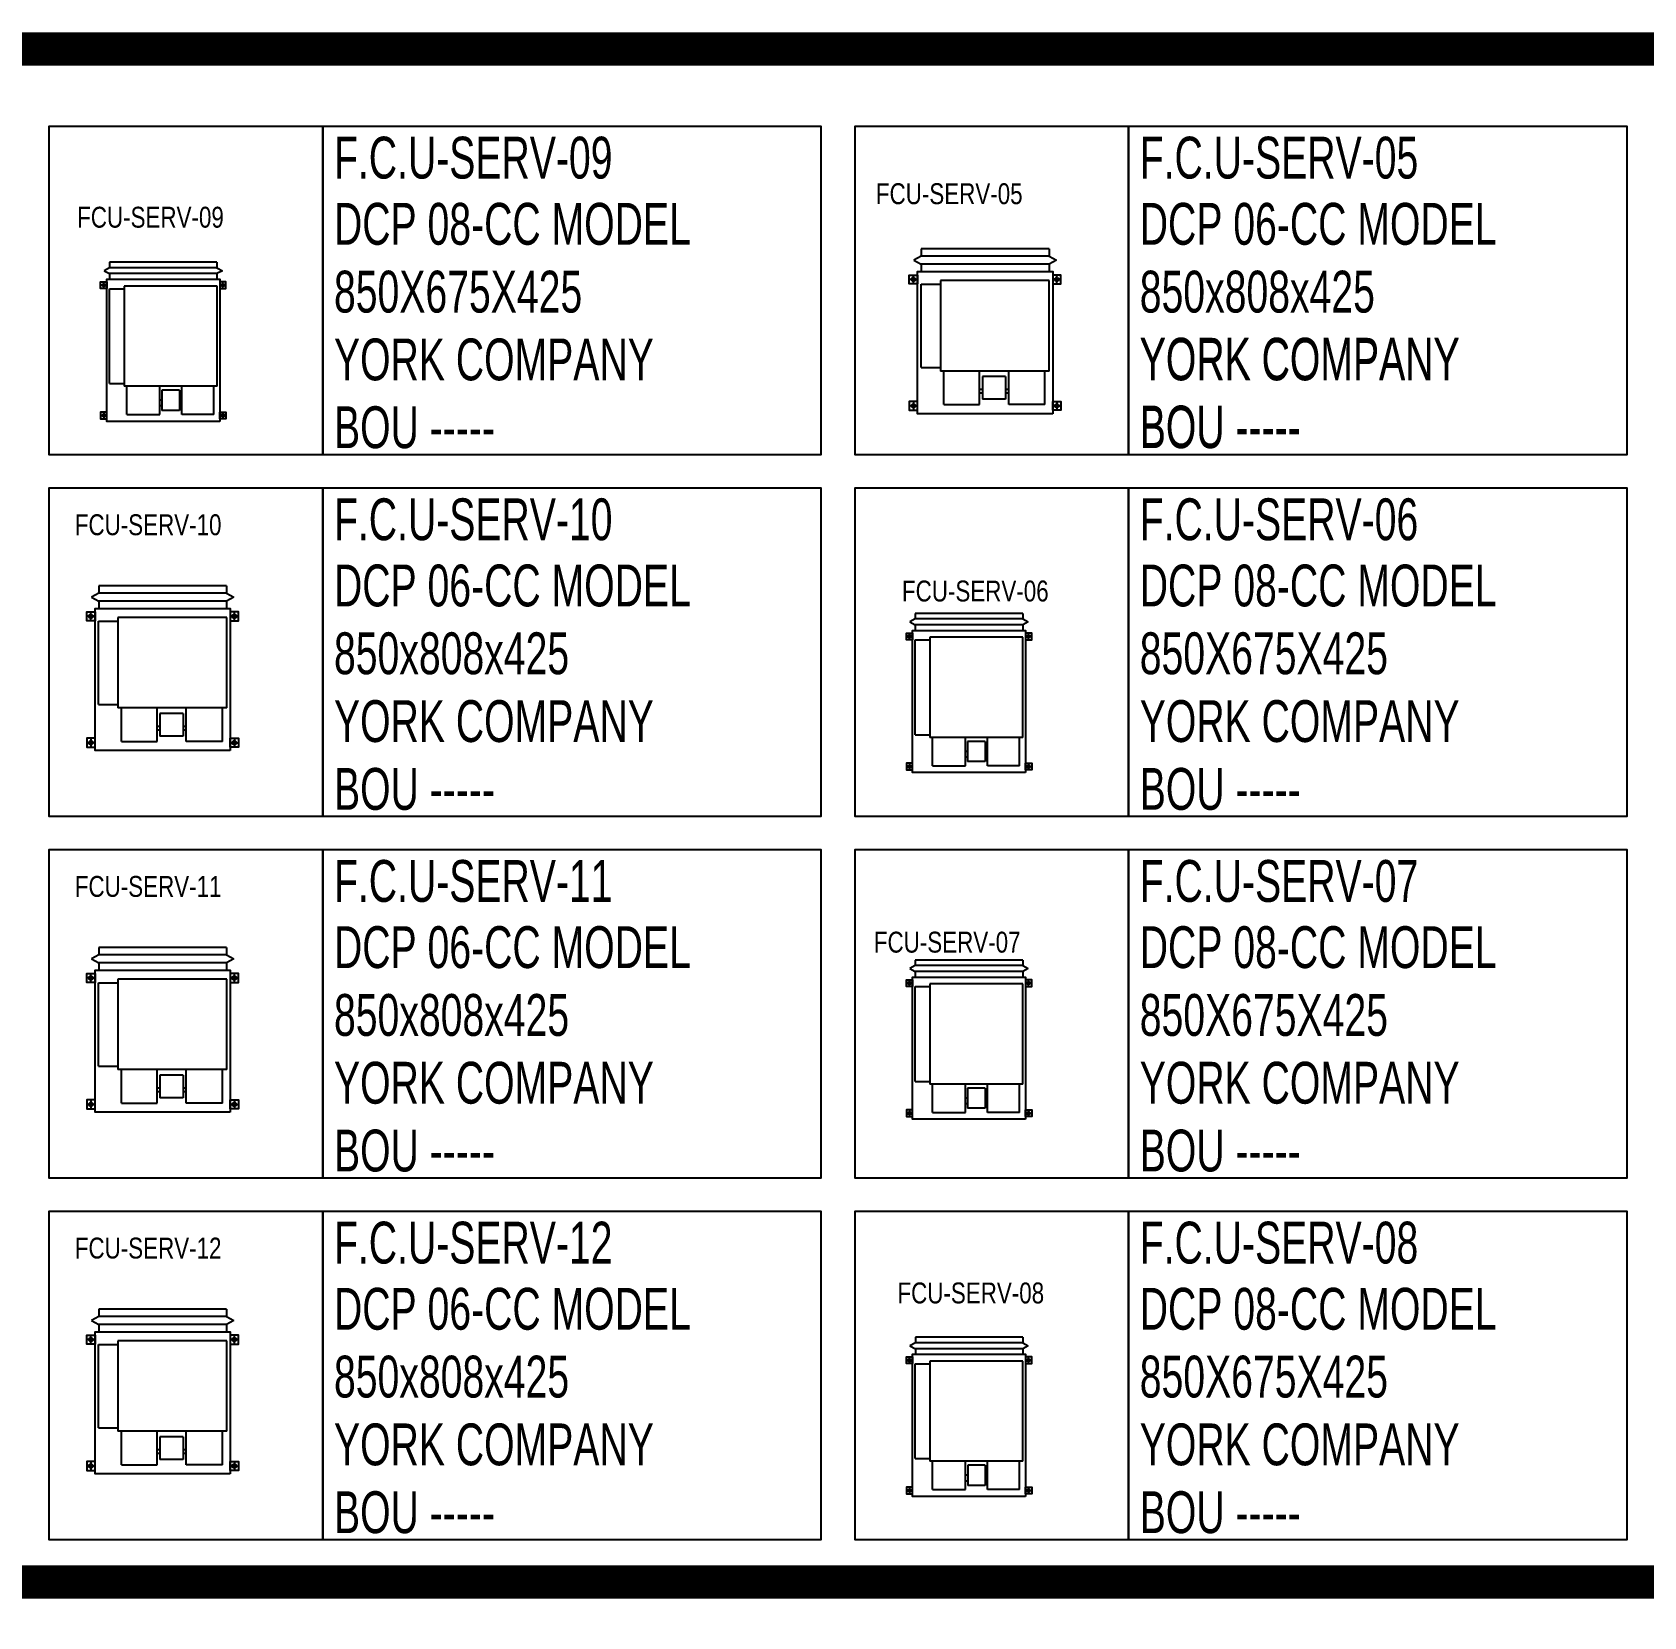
# Model space of a CAD drawing. Header units: millimetres. Extents: x -21221 to 1625077, y -149981 to 356550.
# Drawn here: x 251080 to 260711, y 155180 to 164652 of the extents above; entities that cross this region are included whole.
import ezdxf
from ezdxf.enums import TextEntityAlignment as Align

# ---------------------------------------------------------------- set-up
doc = ezdxf.new("R2010")
doc.units = ezdxf.units.MM
doc.header["$LTSCALE"] = 1000
doc.header["$MEASUREMENT"] = 0
doc.layers.get('0').update_dxf_attribs({"linetype": 'CONTINUOUS'})
doc.layers.add('12- EQUIPMENT HVAC', color=12, linetype='CONTINUOUS')
doc.styles.add('STENCIL', font='stencil.shx')
doc.styles.add('TEXT-P', font='stencil.shx', dxfattribs={"height": 0.3})

# ---------------------------------------------------------------- blocks, each defined once
blk = doc.blocks.new('FCU-SERV-05')
for p, q in [((-382.1, 47.3), (-425.9, 23.7)), ((-425.9, 23.7), (-382.1, 0)), ((382.1, 91.2), (-382.1, 91.2)), ((-382.1, 91.2), (-382.1, 47.3)), ((382.1, 47.3), (-382.1, 47.3)), ((382.1, 0), (-382.1, 0)), ((382.1, 91.2), (382.1, 47.3)), ((382.1, 47.3), (425.9, 23.7)), ((425.9, 23.7), (382.1, 0)), ((-407.5, -91.1), (-449.5, -91.1)), ((-428.5, -112.2), (-428.5, -70.1)), ((-382.1, 0), (-382.1, -43.8)), ((382.1, 0), (382.1, -43.8)), ((407.5, -91.1), (449.5, -91.1)), ((428.5, -112.2), (428.5, -70.1)), ((-383, -617.9), (-383, -119.3)), ((-383, -119.3), (-267.2, -119.3)), ((383, -98.2), (-267.2, -98.2)), ((-267.2, -98.2), (-267.2, -638.9)), ((383, -638.9), (383, -98.2)), ((-383, -617.9), (-267.2, -617.9)), ((383, -638.9), (-267.2, -638.9)), ((-246.2, -839.4), (-246.2, -638.9)), ((-33.4, -839.4), (-33.4, -638.9)), ((-16.1, -671.1), (-16.1, -807.2)), ((122.5, -671.1), (-16.1, -671.1)), ((122.5, -671.1), (122.5, -807.2)), ((141.6, -839.4), (141.6, -638.9)), ((356.8, -839.4), (356.8, -638.9)), ((-16.1, -749.6), (-33.4, -749.6)), ((141.6, -749.6), (122.6, -749.6)), ((-407.5, -846.5), (-449.5, -846.5)), ((-428.5, -825.5), (-428.5, -867.5)), ((-246.2, -839.4), (-33.4, -839.4)), ((-16.1, -771.5), (-33.4, -771.5)), ((122.5, -807.2), (-16.1, -807.2)), ((141.6, -771.5), (122.6, -771.5)), ((356.8, -839.4), (141.6, -839.4)), ((407.5, -846.5), (449.5, -846.5)), ((428.5, -825.5), (428.5, -867.5))]:
    blk.add_line(p, q)
for points in [[(-404, -64.9), (-404, -117.4), (-453.1, -117.4), (-453.1, -64.9)], [(404, -893.8), (-404, -893.8), (-404, -43.8), (404, -43.8)], [(404, -64.9), (404, -117.4), (453.1, -117.4), (453.1, -64.9)], [(-404, -872.8), (-404, -820.3), (-453.1, -820.3), (-453.1, -872.8)], [(404, -872.8), (404, -820.3), (453.1, -820.3), (453.1, -872.8)]]:
    blk.add_lwpolyline(points, close=True)
for centre, radius in [((-428.5, -91.1), 11.5), ((-428.5, -91.1), 8.59), ((428.5, -91.1), 11.5), ((428.5, -91.1), 8.59), ((-428.5, -846.5), 11.5), ((-428.5, -846.5), 8.59), ((428.5, -846.5), 11.5), ((428.5, -846.5), 8.59)]:
    blk.add_circle(centre, radius)
blk = doc.blocks.new('FCU-SERV-06')
for p, q in [((321, 101.9), (-321, 101.9)), ((-321, 101.9), (-321, 68.8)), ((321, 101.9), (321, 68.8)), ((-321, 68.8), (-354, 51)), ((-354, 51), (-321, 33.1)), ((321, 68.8), (-321, 68.8)), ((321, 33.1), (-321, 33.1)), ((-321, 33.1), (-321, 0)), ((321, 68.8), (354, 51)), ((354, 51), (321, 33.1)), ((321, 33.1), (321, 0)), ((-340.2, -35.7), (-371.9, -35.7)), ((-356, -51.6), (-356, -19.9)), ((-321.6, -623.7), (-321.6, -56.9)), ((-321.6, -56.9), (-234.3, -56.9)), ((321.6, -41.1), (-234.3, -41.1)), ((-234.3, -41.1), (-234.3, -639.5)), ((321.6, -639.5), (321.6, -41.1)), ((340.2, -35.7), (371.9, -35.7)), ((356, -51.6), (356, -19.9)), ((-321.6, -623.7), (-234.3, -623.7)), ((321.6, -639.5), (-234.3, -639.5)), ((-218.4, -808.9), (-218.4, -639.5)), ((-21.3, -808.9), (-21.3, -639.5)), ((-8.3, -663.9), (-8.3, -784.6)), ((96.4, -663.9), (-8.3, -663.9)), ((96.4, -663.9), (96.4, -784.6)), ((110.8, -808.9), (110.8, -639.5)), ((301.9, -808.9), (301.9, -639.5)), ((-8.3, -723.1), (-21.3, -723.1)), ((-8.3, -757.6), (-21.3, -757.6)), ((110.8, -723.1), (96.5, -723.1)), ((110.8, -757.6), (96.5, -757.6)), ((-340.2, -814.3), (-371.9, -814.3)), ((-356, -798.4), (-356, -830.1)), ((-218.4, -808.9), (-21.3, -808.9)), ((96.4, -784.6), (-8.3, -784.6)), ((301.9, -808.9), (110.8, -808.9)), ((340.2, -814.3), (371.9, -814.3)), ((356, -798.4), (356, -830.1))]:
    blk.add_line(p, q)
for points in [[(337.5, -850), (-337.5, -850), (-337.5, 0), (337.5, 0)], [(-337.5, -15.9), (-337.5, -55.5), (-374.5, -55.5), (-374.5, -15.9)], [(337.5, -15.9), (337.5, -55.5), (374.5, -55.5), (374.5, -15.9)], [(-337.5, -834.1), (-337.5, -794.5), (-374.5, -794.5), (-374.5, -834.1)], [(337.5, -834.1), (337.5, -794.5), (374.5, -794.5), (374.5, -834.1)]]:
    blk.add_lwpolyline(points, close=True)
for centre, radius in [((-356, -35.7), 8.69), ((-356, -35.7), 6.49), ((356, -35.7), 8.69), ((356, -35.7), 6.49), ((-356, -814.3), 8.69), ((-356, -814.3), 6.49), ((356, -814.3), 8.69), ((356, -814.3), 6.49)]:
    blk.add_circle(centre, radius)
blk = doc.blocks.new('FCU-SERV-07')
for p, q in [((321, 101.9), (-321, 101.9)), ((-321, 101.9), (-321, 68.8)), ((321, 101.9), (321, 68.8)), ((-321, 68.8), (-354, 51)), ((-354, 51), (-321, 33.1)), ((321, 68.8), (-321, 68.8)), ((321, 33.1), (-321, 33.1)), ((-321, 33.1), (-321, 0)), ((321, 68.8), (354, 51)), ((354, 51), (321, 33.1)), ((321, 33.1), (321, 0)), ((-340.2, -35.7), (-371.9, -35.7)), ((-356, -51.6), (-356, -19.9)), ((-321.6, -623.7), (-321.6, -56.9)), ((-321.6, -56.9), (-234.3, -56.9)), ((321.6, -41.1), (-234.3, -41.1)), ((-234.3, -41.1), (-234.3, -639.5)), ((321.6, -639.5), (321.6, -41.1)), ((340.2, -35.7), (371.9, -35.7)), ((356, -51.6), (356, -19.9)), ((-321.6, -623.7), (-234.3, -623.7)), ((321.6, -639.5), (-234.3, -639.5)), ((-218.4, -808.9), (-218.4, -639.5)), ((-21.3, -808.9), (-21.3, -639.5)), ((-8.3, -663.9), (-8.3, -784.6)), ((96.4, -663.9), (-8.3, -663.9)), ((96.4, -663.9), (96.4, -784.6)), ((110.8, -808.9), (110.8, -639.5)), ((301.9, -808.9), (301.9, -639.5)), ((-8.3, -723.1), (-21.3, -723.1)), ((-8.3, -757.6), (-21.3, -757.6)), ((110.8, -723.1), (96.5, -723.1)), ((110.8, -757.6), (96.5, -757.6)), ((-340.2, -814.3), (-371.9, -814.3)), ((-356, -798.4), (-356, -830.1)), ((-218.4, -808.9), (-21.3, -808.9)), ((96.4, -784.6), (-8.3, -784.6)), ((301.9, -808.9), (110.8, -808.9)), ((340.2, -814.3), (371.9, -814.3)), ((356, -798.4), (356, -830.1))]:
    blk.add_line(p, q)
for points in [[(337.5, -850), (-337.5, -850), (-337.5, 0), (337.5, 0)], [(-337.5, -15.9), (-337.5, -55.5), (-374.5, -55.5), (-374.5, -15.9)], [(337.5, -15.9), (337.5, -55.5), (374.5, -55.5), (374.5, -15.9)], [(-337.5, -834.1), (-337.5, -794.5), (-374.5, -794.5), (-374.5, -834.1)], [(337.5, -834.1), (337.5, -794.5), (374.5, -794.5), (374.5, -834.1)]]:
    blk.add_lwpolyline(points, close=True)
for centre, radius in [((-356, -35.7), 8.69), ((-356, -35.7), 6.49), ((356, -35.7), 8.69), ((356, -35.7), 6.49), ((-356, -814.3), 8.69), ((-356, -814.3), 6.49), ((356, -814.3), 8.69), ((356, -814.3), 6.49)]:
    blk.add_circle(centre, radius)
blk = doc.blocks.new('FCU-SERV-08')
for p, q in [((-347.1, 20), (-380.2, 2.1)), ((-380.2, 2.1), (-347.1, -15.7)), ((294.8, 53.1), (-347.1, 53.1)), ((-347.1, 53.1), (-347.1, 20)), ((294.8, 20), (-347.1, 20)), ((294.8, 53.1), (294.8, 20)), ((294.8, 20), (327.9, 2.1)), ((327.9, 2.1), (294.8, -15.7)), ((-366.3, -84.5), (-398, -84.5)), ((-382.2, -100.4), (-382.2, -68.7)), ((294.8, -15.7), (-347.1, -15.7)), ((-347.1, -15.7), (-347.1, -48.8)), ((295.4, -89.9), (-260.4, -89.9)), ((-260.4, -89.9), (-260.4, -688.4)), ((294.8, -15.7), (294.8, -48.8)), ((295.4, -688.4), (295.4, -89.9)), ((314, -84.5), (345.7, -84.5)), ((329.8, -100.4), (329.8, -68.7)), ((-347.8, -672.5), (-347.8, -105.8)), ((-347.8, -105.8), (-260.4, -105.8)), ((-347.8, -672.5), (-260.4, -672.5)), ((295.4, -688.4), (-260.4, -688.4)), ((-244.6, -857.8), (-244.6, -688.4)), ((-47.5, -857.8), (-47.5, -688.4)), ((-34.4, -712.7), (-34.4, -833.4)), ((70.2, -712.7), (-34.4, -712.7)), ((70.2, -712.7), (70.2, -833.4)), ((84.7, -857.8), (84.7, -688.4)), ((275.7, -857.8), (275.7, -688.4)), ((-366.3, -863.1), (-398, -863.1)), ((-382.2, -847.3), (-382.2, -879)), ((-244.6, -857.8), (-47.5, -857.8)), ((-34.4, -771.9), (-47.5, -771.9)), ((-34.4, -806.5), (-47.5, -806.5)), ((70.2, -833.4), (-34.4, -833.4)), ((84.7, -771.9), (70.3, -771.9)), ((84.7, -806.5), (70.3, -806.5)), ((275.7, -857.8), (84.7, -857.8)), ((314, -863.1), (345.7, -863.1)), ((329.8, -847.3), (329.8, -879))]:
    blk.add_line(p, q)
for points in [[(-363.7, -64.7), (-363.7, -104.4), (-400.7, -104.4), (-400.7, -64.7)], [(311.3, -898.8), (-363.7, -898.8), (-363.7, -48.8), (311.3, -48.8)], [(311.3, -64.7), (311.3, -104.4), (348.4, -104.4), (348.4, -64.7)], [(-363.7, -882.9), (-363.7, -843.3), (-400.7, -843.3), (-400.7, -882.9)], [(311.3, -882.9), (311.3, -843.3), (348.4, -843.3), (348.4, -882.9)]]:
    blk.add_lwpolyline(points, close=True)
for centre, radius in [((-382.2, -84.5), 8.69), ((-382.2, -84.5), 6.49), ((329.8, -84.5), 8.69), ((329.8, -84.5), 6.49), ((-382.2, -863.1), 8.69), ((-382.2, -863.1), 6.49), ((329.8, -863.1), 8.69), ((329.8, -863.1), 6.49)]:
    blk.add_circle(centre, radius)
blk = doc.blocks.new('FCU-SERV-09')
for p, q in [((-303.1, 26.5), (-336.2, 8.6)), ((-336.2, 8.6), (-303.1, -9.2)), ((338.8, 59.6), (-303.1, 59.6)), ((-303.1, 59.6), (-303.1, 26.5)), ((338.8, 26.5), (-303.1, 26.5)), ((338.8, 59.6), (338.8, 26.5)), ((338.8, 26.5), (371.9, 8.6)), ((371.9, 8.6), (338.8, -9.2)), ((-322.3, -78), (-354, -78)), ((-338.2, -93.9), (-338.2, -62.2)), ((338.8, -9.2), (-303.1, -9.2)), ((-303.1, -9.2), (-303.1, -42.3)), ((339.4, -83.4), (-216.4, -83.4)), ((-216.4, -83.4), (-216.4, -681.9)), ((338.8, -9.2), (338.8, -42.3)), ((339.4, -681.9), (339.4, -83.4)), ((358, -78), (389.7, -78)), ((373.8, -93.9), (373.8, -62.2)), ((-303.8, -666), (-303.8, -99.3)), ((-303.8, -99.3), (-216.4, -99.3)), ((-303.8, -666), (-216.4, -666)), ((339.4, -681.9), (-216.4, -681.9)), ((-200.6, -851.3), (-200.6, -681.9)), ((-3.5, -851.3), (-3.5, -681.9)), ((9.6, -765.4), (-3.5, -765.4)), ((9.6, -706.2), (9.6, -826.9)), ((114.2, -706.2), (9.6, -706.2)), ((114.2, -706.2), (114.2, -826.9)), ((128.7, -765.4), (114.3, -765.4)), ((128.7, -851.3), (128.7, -681.9)), ((319.7, -851.3), (319.7, -681.9)), ((-322.3, -856.6), (-354, -856.6)), ((-338.2, -840.8), (-338.2, -872.5)), ((-200.6, -851.3), (-3.5, -851.3)), ((9.6, -800), (-3.5, -800)), ((114.2, -826.9), (9.6, -826.9)), ((128.7, -800), (114.3, -800)), ((319.7, -851.3), (128.7, -851.3)), ((358, -856.6), (389.7, -856.6)), ((373.8, -840.8), (373.8, -872.5))]:
    blk.add_line(p, q)
for points in [[(-319.7, -58.2), (-319.7, -97.9), (-356.7, -97.9), (-356.7, -58.2)], [(355.3, -892.3), (-319.7, -892.3), (-319.7, -42.3), (355.3, -42.3)], [(355.3, -58.2), (355.3, -97.9), (392.4, -97.9), (392.4, -58.2)], [(-319.7, -876.4), (-319.7, -836.8), (-356.7, -836.8), (-356.7, -876.4)], [(355.3, -876.4), (355.3, -836.8), (392.4, -836.8), (392.4, -876.4)]]:
    blk.add_lwpolyline(points, close=True)
for centre, radius in [((-338.2, -78), 8.69), ((-338.2, -78), 6.49), ((373.8, -78), 8.69), ((373.8, -78), 6.49), ((-338.2, -856.6), 8.69), ((-338.2, -856.6), 6.49), ((373.8, -856.6), 8.69), ((373.8, -856.6), 6.49)]:
    blk.add_circle(centre, radius)
blk = doc.blocks.new('FCU-SERV-10')
for p, q in [((382.1, 135), (-382.1, 135)), ((-382.1, 135), (-382.1, 91.2)), ((382.1, 135), (382.1, 91.2)), ((-382.1, 91.2), (-425.9, 67.5)), ((-425.9, 67.5), (-382.1, 43.8)), ((382.1, 91.2), (-382.1, 91.2)), ((382.1, 43.8), (-382.1, 43.8)), ((-382.1, 43.8), (-382.1, 0)), ((382.1, 91.2), (425.9, 67.5)), ((425.9, 67.5), (382.1, 43.8)), ((382.1, 43.8), (382.1, 0)), ((-407.5, -47.3), (-449.5, -47.3)), ((-428.5, -68.3), (-428.5, -26.3)), ((-383, -574), (-383, -75.4)), ((-383, -75.4), (-267.2, -75.4)), ((383, -54.4), (-267.2, -54.4)), ((-267.2, -54.4), (-267.2, -595.1)), ((383, -595.1), (383, -54.4)), ((407.5, -47.3), (449.5, -47.3)), ((428.5, -68.3), (428.5, -26.3)), ((-383, -574), (-267.2, -574)), ((383, -595.1), (-267.2, -595.1)), ((-246.2, -795.6), (-246.2, -595.1)), ((-33.4, -795.6), (-33.4, -595.1)), ((-16.1, -627.3), (-16.1, -763.3)), ((122.5, -627.3), (-16.1, -627.3)), ((122.5, -627.3), (122.5, -763.3)), ((141.6, -795.6), (141.6, -595.1)), ((356.8, -795.6), (356.8, -595.1)), ((-16.1, -705.7), (-33.4, -705.7)), ((-16.1, -727.7), (-33.4, -727.7)), ((122.5, -763.3), (-16.1, -763.3)), ((141.6, -705.7), (122.6, -705.7)), ((141.6, -727.7), (122.6, -727.7)), ((-407.5, -802.7), (-449.5, -802.7)), ((-428.5, -781.7), (-428.5, -823.7)), ((-246.2, -795.6), (-33.4, -795.6)), ((356.8, -795.6), (141.6, -795.6)), ((407.5, -802.7), (449.5, -802.7)), ((428.5, -781.7), (428.5, -823.7))]:
    blk.add_line(p, q)
for points in [[(404, -850), (-404, -850), (-404, 0), (404, 0)], [(-404, -21), (-404, -73.6), (-453.1, -73.6), (-453.1, -21)], [(404, -21), (404, -73.6), (453.1, -73.6), (453.1, -21)], [(-404, -829), (-404, -776.4), (-453.1, -776.4), (-453.1, -829)], [(404, -829), (404, -776.4), (453.1, -776.4), (453.1, -829)]]:
    blk.add_lwpolyline(points, close=True)
for centre, radius in [((-428.5, -47.3), 11.5), ((-428.5, -47.3), 8.59), ((428.5, -47.3), 11.5), ((428.5, -47.3), 8.59), ((-428.5, -802.7), 11.5), ((-428.5, -802.7), 8.59), ((428.5, -802.7), 11.5), ((428.5, -802.7), 8.59)]:
    blk.add_circle(centre, radius)
blk = doc.blocks.new('FCU-SERV-11')
for p, q in [((382.1, 135), (-382.1, 135)), ((-382.1, 135), (-382.1, 91.2)), ((382.1, 135), (382.1, 91.2)), ((-382.1, 91.2), (-425.9, 67.5)), ((-425.9, 67.5), (-382.1, 43.8)), ((382.1, 91.2), (-382.1, 91.2)), ((382.1, 43.8), (-382.1, 43.8)), ((-382.1, 43.8), (-382.1, 0)), ((382.1, 91.2), (425.9, 67.5)), ((425.9, 67.5), (382.1, 43.8)), ((382.1, 43.8), (382.1, 0)), ((-407.5, -47.3), (-449.5, -47.3)), ((-428.5, -68.3), (-428.5, -26.3)), ((-383, -574), (-383, -75.4)), ((-383, -75.4), (-267.2, -75.4)), ((383, -54.4), (-267.2, -54.4)), ((-267.2, -54.4), (-267.2, -595.1)), ((383, -595.1), (383, -54.4)), ((407.5, -47.3), (449.5, -47.3)), ((428.5, -68.3), (428.5, -26.3)), ((-383, -574), (-267.2, -574)), ((383, -595.1), (-267.2, -595.1)), ((-246.2, -795.6), (-246.2, -595.1)), ((-33.4, -795.6), (-33.4, -595.1)), ((-16.1, -627.3), (-16.1, -763.3)), ((122.5, -627.3), (-16.1, -627.3)), ((122.5, -627.3), (122.5, -763.3)), ((141.6, -795.6), (141.6, -595.1)), ((356.8, -795.6), (356.8, -595.1)), ((-16.1, -705.7), (-33.4, -705.7)), ((-16.1, -727.7), (-33.4, -727.7)), ((122.5, -763.3), (-16.1, -763.3)), ((141.6, -705.7), (122.6, -705.7)), ((141.6, -727.7), (122.6, -727.7)), ((-407.5, -802.7), (-449.5, -802.7)), ((-428.5, -781.7), (-428.5, -823.7)), ((-246.2, -795.6), (-33.4, -795.6)), ((356.8, -795.6), (141.6, -795.6)), ((407.5, -802.7), (449.5, -802.7)), ((428.5, -781.7), (428.5, -823.7))]:
    blk.add_line(p, q)
for points in [[(404, -850), (-404, -850), (-404, 0), (404, 0)], [(-404, -21), (-404, -73.6), (-453.1, -73.6), (-453.1, -21)], [(404, -21), (404, -73.6), (453.1, -73.6), (453.1, -21)], [(-404, -829), (-404, -776.4), (-453.1, -776.4), (-453.1, -829)], [(404, -829), (404, -776.4), (453.1, -776.4), (453.1, -829)]]:
    blk.add_lwpolyline(points, close=True)
for centre, radius in [((-428.5, -47.3), 11.5), ((-428.5, -47.3), 8.59), ((428.5, -47.3), 11.5), ((428.5, -47.3), 8.59), ((-428.5, -802.7), 11.5), ((-428.5, -802.7), 8.59), ((428.5, -802.7), 11.5), ((428.5, -802.7), 8.59)]:
    blk.add_circle(centre, radius)
blk = doc.blocks.new('FCU-SERV-12')
for p, q in [((-382.1, 47.3), (-425.9, 23.7)), ((-425.9, 23.7), (-382.1, 0)), ((382.1, 91.2), (-382.1, 91.2)), ((-382.1, 91.2), (-382.1, 47.3)), ((382.1, 47.3), (-382.1, 47.3)), ((382.1, 0), (-382.1, 0)), ((382.1, 91.2), (382.1, 47.3)), ((382.1, 47.3), (425.9, 23.7)), ((425.9, 23.7), (382.1, 0)), ((-407.5, -91.1), (-449.5, -91.1)), ((-428.5, -112.2), (-428.5, -70.1)), ((-382.1, 0), (-382.1, -43.8)), ((382.1, 0), (382.1, -43.8)), ((407.5, -91.1), (449.5, -91.1)), ((428.5, -112.2), (428.5, -70.1)), ((-383, -617.9), (-383, -119.3)), ((-383, -119.3), (-267.2, -119.3)), ((383, -98.2), (-267.2, -98.2)), ((-267.2, -98.2), (-267.2, -638.9)), ((383, -638.9), (383, -98.2)), ((-383, -617.9), (-267.2, -617.9)), ((383, -638.9), (-267.2, -638.9)), ((-246.2, -839.4), (-246.2, -638.9)), ((-33.4, -839.4), (-33.4, -638.9)), ((-16.1, -671.1), (-16.1, -807.2)), ((122.5, -671.1), (-16.1, -671.1)), ((122.5, -671.1), (122.5, -807.2)), ((141.6, -839.4), (141.6, -638.9)), ((356.8, -839.4), (356.8, -638.9)), ((-16.1, -749.6), (-33.4, -749.6)), ((141.6, -749.6), (122.6, -749.6)), ((-407.5, -846.5), (-449.5, -846.5)), ((-428.5, -825.5), (-428.5, -867.5)), ((-246.2, -839.4), (-33.4, -839.4)), ((-16.1, -771.5), (-33.4, -771.5)), ((122.5, -807.2), (-16.1, -807.2)), ((141.6, -771.5), (122.6, -771.5)), ((356.8, -839.4), (141.6, -839.4)), ((407.5, -846.5), (449.5, -846.5)), ((428.5, -825.5), (428.5, -867.5))]:
    blk.add_line(p, q)
for points in [[(-404, -64.9), (-404, -117.4), (-453.1, -117.4), (-453.1, -64.9)], [(404, -893.8), (-404, -893.8), (-404, -43.8), (404, -43.8)], [(404, -64.9), (404, -117.4), (453.1, -117.4), (453.1, -64.9)], [(-404, -872.8), (-404, -820.3), (-453.1, -820.3), (-453.1, -872.8)], [(404, -872.8), (404, -820.3), (453.1, -820.3), (453.1, -872.8)]]:
    blk.add_lwpolyline(points, close=True)
for centre, radius in [((-428.5, -91.1), 11.5), ((-428.5, -91.1), 8.59), ((428.5, -91.1), 11.5), ((428.5, -91.1), 8.59), ((-428.5, -846.5), 11.5), ((-428.5, -846.5), 8.59), ((428.5, -846.5), 11.5), ((428.5, -846.5), 8.59)]:
    blk.add_circle(centre, radius)

msp = doc.modelspace()

# ---------------------------------------------------------------- linework, layer by layer
at = {"layer": '12- EQUIPMENT HVAC', "color": 212, "const_width": 200}
for points in [[(265723.4, 164551.5), (236166.4, 164551.5), (236166.4, 155388.5), (265723.4, 155388.5)], [(265723.4, 155388.5), (236166.4, 155388.5), (236166.4, 144195.7), (265723.4, 144195.7)]]:
    msp.add_lwpolyline(points, close=True, dxfattribs=at)
at = {"layer": '12- EQUIPMENT HVAC', "color": 33}
for points in [[(252815.5, 164088.4), (251179.7, 164088.4), (251179.7, 162126.8), (252815.5, 162126.8)], [(252815.5, 162126.8), (255795.1, 162126.8), (255795.1, 164088.4), (252815.5, 164088.4)], [(257630.9, 164088.4), (255995.1, 164088.4), (255995.1, 162126.8), (257630.9, 162126.8)], [(257630.9, 162126.8), (260610.5, 162126.8), (260610.5, 164088.4), (257630.9, 164088.4)], [(252815.5, 161926.8), (251179.7, 161926.8), (251179.7, 159965.1), (252815.5, 159965.1)], [(252815.5, 159965.1), (255795.1, 159965.1), (255795.1, 161926.8), (252815.5, 161926.8)], [(257630.9, 161926.8), (255995.1, 161926.8), (255995.1, 159965.1), (257630.9, 159965.1)], [(257630.9, 159965.1), (260610.5, 159965.1), (260610.5, 161926.8), (257630.9, 161926.8)], [(252815.5, 159765.1), (251179.7, 159765.1), (251179.7, 157803.5), (252815.5, 157803.5)], [(252815.5, 157803.5), (255795.1, 157803.5), (255795.1, 159765.1), (252815.5, 159765.1)], [(257630.9, 159765.1), (255995.1, 159765.1), (255995.1, 157803.5), (257630.9, 157803.5)], [(257630.9, 157803.5), (260610.5, 157803.5), (260610.5, 159765.1), (257630.9, 159765.1)], [(252815.5, 157603.5), (251179.7, 157603.5), (251179.7, 155641.8), (252815.5, 155641.8)], [(252815.5, 155641.8), (255795.1, 155641.8), (255795.1, 157603.5), (252815.5, 157603.5)], [(257630.9, 157603.5), (255995.1, 157603.5), (255995.1, 155641.8), (257630.9, 155641.8)], [(257630.9, 155641.8), (260610.5, 155641.8), (260610.5, 157603.5), (257630.9, 157603.5)]]:
    msp.add_lwpolyline(points, close=True, dxfattribs=at)

# ---------------------------------------------------------------- block references
at = {"layer": '12- EQUIPMENT HVAC'}
for name, p in [('FCU-SERV-05', (256774.2, 163265.2)), ('FCU-SERV-09', (251845, 163217.6)), ('FCU-SERV-10', (251859, 161207.6)), ('FCU-SERV-06', (256678.2, 161076.2)), ('FCU-SERV-07', (256678.2, 159004.1)), ('FCU-SERV-08', (256704.4, 156798.4))]:
    msp.add_blockref(name, p, dxfattribs=at)
at = {"layer": '12- EQUIPMENT HVAC', "color": 3}
for name, p in [('FCU-SERV-11', (251859, 159045.9)), ('FCU-SERV-12', (251859, 156928.1))]:
    msp.add_blockref(name, p, dxfattribs=at)

# ---------------------------------------------------------------- texts
at = {"layer": '12- EQUIPMENT HVAC', "color": 4, "style": 'TEXT-P', "width": 0.7}
for s, p in [('F.C.U-SERV-09', (252883, 163701.9)), ('F.C.U-SERV-05', (257698.4, 163701.9)), ('DCP 08-CC MODEL', (252883, 163306.3)), ('DCP 06-CC MODEL', (257698.4, 163306.3)), ('850X675X425', (252883, 162901)), ('850x808x425', (257698.4, 162901)), ('YORK COMPANY', (252883, 162495.8)), ('YORK COMPANY', (257698.4, 162500)), ('YORK COMPANY', (257698.4, 162495.8)), ('BOU -----', (252883, 162090.5)), ('BOU -----', (257698.4, 162094.7)), ('BOU -----', (257698.4, 162090.5)), ('F.C.U-SERV-10', (252883, 161540.2)), ('F.C.U-SERV-06', (257698.4, 161540.2)), ('DCP 06-CC MODEL', (252883, 161144.7)), ('DCP 08-CC MODEL', (257698.4, 161144.7)), ('850x808x425', (252883, 160739.4)), ('850X675X425', (257698.4, 160739.4)), ('YORK COMPANY', (252883, 160334.1)), ('YORK COMPANY', (257698.4, 160334.1)), ('BOU -----', (252883, 159928.8)), ('BOU -----', (257698.4, 159928.8)), ('F.C.U-SERV-11', (252883, 159378.6)), ('F.C.U-SERV-07', (257698.4, 159378.6)), ('DCP 06-CC MODEL', (252883, 158983)), ('DCP 08-CC MODEL', (257698.4, 158983)), ('850x808x425', (252883, 158577.7)), ('850X675X425', (257698.4, 158577.7)), ('YORK COMPANY', (252883, 158172.5)), ('YORK COMPANY', (257698.4, 158172.5)), ('BOU -----', (252883, 157767.2)), ('BOU -----', (257698.4, 157767.2)), ('F.C.U-SERV-12', (252883, 157216.9)), ('F.C.U-SERV-08', (257698.4, 157216.9)), ('DCP 06-CC MODEL', (252883, 156821.4)), ('DCP 08-CC MODEL', (257698.4, 156821.4)), ('850x808x425', (252883, 156416.1)), ('850X675X425', (257698.4, 156416.1)), ('YORK COMPANY', (252883, 156010.8)), ('YORK COMPANY', (257698.4, 156010.8)), ('BOU -----', (252883, 155605.5)), ('BOU -----', (257698.4, 155605.5))]:
    msp.add_text(s, height=250, dxfattribs=at).set_placement(p, align=Align.BOTTOM_LEFT)
at = {"layer": '12- EQUIPMENT HVAC', "color": 4, "style": 'STENCIL', "width": 0.8}
for s, p in [('FCU-SERV-05', (256121.5, 163623.8, 0)), ('FCU-SERV-09', (251348, 163483.3, 0)), ('FCU-SERV-10', (251333.9, 161645.1, 0)), ('FCU-SERV-06', (256277.3, 161249, 0)), ('FCU-SERV-11', (251333.9, 159483.5, 0)), ('FCU-SERV-07', (256109.3, 159150.3, 0)), ('FCU-SERV-12', (251333.9, 157321.8, 0)), ('FCU-SERV-08', (256250.3, 157053.4, 0))]:
    msp.add_text(s, height=125, dxfattribs=at).set_placement(p)

doc.saveas('drawing.dxf')
